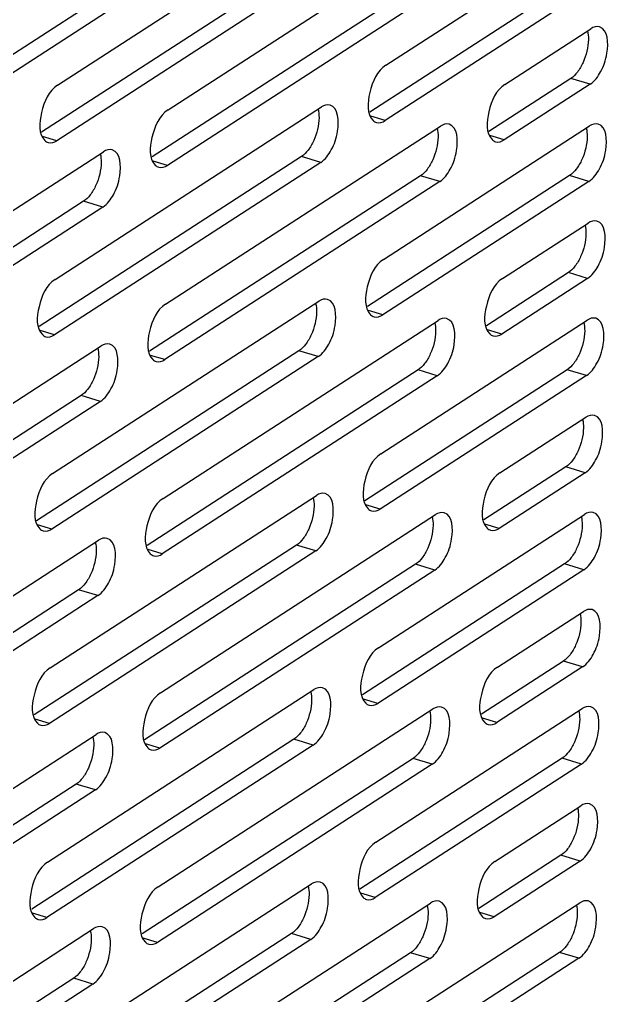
# Model space of a CAD drawing. Header units: millimetres. Extents: x -177 to 18421, y -5017 to 3255.
# Drawn here: x 4854.84 to 4864.37, y -3720.03 to -3704.24 of the extents above; entities that cross this region are included whole.
import ezdxf

# ---------------------------------------------------------------- set-up
doc = ezdxf.new("R2010")
doc.units = ezdxf.units.MM
doc.header["$LTSCALE"] = 46.255
doc.layers.get('0').update_dxf_attribs({"linetype": 'CONTINUOUS'})

msp = doc.modelspace()

# ---------------------------------------------------------------- linework, layer by layer
at = {"color": 3, "linetype": 'Continuous'}
for p, q in [((4855.46, -3705.302), (4859.769, -3702.511)), ((4857.246, -3705.703), (4861.694, -3702.822)), ((4860.771, -3704.979), (4864.107, -3702.818)), ((4859.757, -3703.409), (4855.448, -3706.2)), ((4861.683, -3703.72), (4857.235, -3706.601)), ((4864.095, -3703.716), (4860.759, -3705.876)), ((4856.233, -3704.134), (4852.619, -3706.474)), ((4862.697, -3705.29), (4864.087, -3704.389)), ((4864.075, -3705.287), (4862.685, -3706.187)), ((4855.419, -3708.445), (4859.728, -3705.654)), ((4857.206, -3708.846), (4861.654, -3705.965)), ((4860.731, -3708.121), (4864.067, -3705.961)), ((4852.59, -3708.719), (4856.204, -3706.378)), ((4859.717, -3706.552), (4855.408, -3709.342)), ((4861.643, -3706.863), (4857.195, -3709.743)), ((4864.055, -3706.858), (4860.719, -3709.019)), ((4856.192, -3707.276), (4852.578, -3709.617)), ((4862.656, -3708.432), (4864.046, -3707.532)), ((4864.035, -3708.43), (4862.645, -3709.33)), ((4855.379, -3711.587), (4859.688, -3708.796)), ((4857.166, -3711.988), (4861.614, -3709.107)), ((4860.69, -3711.264), (4864.026, -3709.103)), ((4852.55, -3711.861), (4856.164, -3709.521)), ((4859.677, -3709.694), (4855.367, -3712.485)), ((4861.602, -3710.005), (4857.154, -3712.886)), ((4864.015, -3710.001), (4860.679, -3712.161)), ((4856.152, -3710.419), (4852.538, -3712.759)), ((4862.616, -3711.575), (4864.006, -3710.674)), ((4863.995, -3711.572), (4862.605, -3712.472)), ((4855.339, -3714.73), (4859.648, -3711.939)), ((4857.126, -3715.131), (4861.574, -3712.25)), ((4860.65, -3714.406), (4863.986, -3712.246)), ((4852.509, -3715.004), (4856.123, -3712.663)), ((4859.636, -3712.837), (4855.327, -3715.627)), ((4861.562, -3713.148), (4857.114, -3716.028)), ((4863.975, -3713.143), (4860.639, -3715.304)), ((4856.112, -3713.561), (4852.498, -3715.902)), ((4862.576, -3714.717), (4863.966, -3713.817)), ((4863.954, -3714.715), (4862.564, -3715.615)), ((4855.298, -3717.872), (4859.607, -3715.081)), ((4857.085, -3718.273), (4861.533, -3715.392)), ((4860.61, -3717.549), (4863.946, -3715.388)), ((4852.469, -3718.146), (4856.083, -3715.806)), ((4859.596, -3715.979), (4855.287, -3718.77)), ((4861.522, -3716.29), (4857.074, -3719.171)), ((4863.934, -3716.286), (4860.598, -3718.446)), ((4856.072, -3716.704), (4852.458, -3719.044)), ((4862.536, -3717.86), (4863.926, -3716.959)), ((4863.914, -3717.857), (4862.524, -3718.757)), ((4855.258, -3721.015), (4859.567, -3718.224)), ((4857.045, -3721.416), (4861.493, -3718.535)), ((4860.569, -3720.691), (4863.906, -3718.531)), ((4852.429, -3721.289), (4856.043, -3718.948)), ((4859.556, -3719.122), (4855.247, -3721.912)), ((4861.482, -3719.433), (4857.034, -3722.313)), ((4863.894, -3719.428), (4860.558, -3721.589)), ((4856.031, -3719.846), (4852.417, -3722.187))]:
    msp.add_line(p, q, dxfattribs=at)
at = {"color": 7, "linetype": 'Continuous'}
for p, q in [((4859.445, -3703.314), (4855.201, -3706.063)), ((4861.371, -3703.625), (4856.988, -3706.464)), ((4863.784, -3703.621), (4860.512, -3705.74)), ((4855.921, -3704.039), (4852.371, -3706.338)), ((4863.764, -3705.192), (4862.438, -3706.051)), ((4864.075, -3705.287), (4863.764, -3705.192)), ((4860.759, -3705.876), (4860.528, -3705.806)), ((4855.448, -3706.2), (4855.217, -3706.13)), ((4862.685, -3706.187), (4862.454, -3706.117)), ((4859.405, -3706.457), (4855.16, -3709.206)), ((4857.235, -3706.601), (4857.004, -3706.53)), ((4859.717, -3706.552), (4859.405, -3706.457)), ((4861.331, -3706.768), (4856.947, -3709.607)), ((4863.743, -3706.763), (4860.472, -3708.882)), ((4861.643, -3706.863), (4861.331, -3706.768)), ((4864.055, -3706.858), (4863.743, -3706.763)), ((4855.881, -3707.181), (4852.331, -3709.48)), ((4856.192, -3707.276), (4855.881, -3707.181)), ((4863.723, -3708.335), (4862.398, -3709.193)), ((4864.035, -3708.43), (4863.723, -3708.335)), ((4860.719, -3709.019), (4860.488, -3708.949)), ((4855.408, -3709.342), (4855.177, -3709.272)), ((4862.645, -3709.33), (4862.414, -3709.259)), ((4859.365, -3709.599), (4855.12, -3712.348)), ((4857.195, -3709.743), (4856.963, -3709.673)), ((4859.677, -3709.694), (4859.365, -3709.599)), ((4861.291, -3709.91), (4856.907, -3712.749)), ((4863.703, -3709.906), (4860.432, -3712.025)), ((4861.602, -3710.005), (4861.291, -3709.91)), ((4864.015, -3710.001), (4863.703, -3709.906)), ((4855.84, -3710.324), (4852.291, -3712.623)), ((4856.152, -3710.419), (4855.84, -3710.324)), ((4863.683, -3711.477), (4862.357, -3712.336)), ((4863.995, -3711.572), (4863.683, -3711.477)), ((4860.679, -3712.161), (4860.448, -3712.091)), ((4855.367, -3712.485), (4855.136, -3712.415)), ((4862.605, -3712.472), (4862.373, -3712.402)), ((4859.325, -3712.742), (4855.08, -3715.491)), ((4857.154, -3712.886), (4856.923, -3712.815)), ((4859.636, -3712.837), (4859.325, -3712.742)), ((4861.25, -3713.053), (4856.867, -3715.892)), ((4863.663, -3713.048), (4860.391, -3715.167)), ((4861.562, -3713.148), (4861.25, -3713.053)), ((4863.975, -3713.143), (4863.663, -3713.048)), ((4855.8, -3713.466), (4852.251, -3715.765)), ((4856.112, -3713.561), (4855.8, -3713.466)), ((4863.643, -3714.62), (4862.317, -3715.478)), ((4863.954, -3714.715), (4863.643, -3714.62)), ((4860.639, -3715.304), (4860.407, -3715.234)), ((4855.327, -3715.627), (4855.096, -3715.557)), ((4862.564, -3715.615), (4862.333, -3715.544)), ((4859.284, -3715.884), (4855.04, -3718.633)), ((4857.114, -3716.028), (4856.883, -3715.958)), ((4859.596, -3715.979), (4859.284, -3715.884)), ((4861.21, -3716.195), (4856.827, -3719.034)), ((4863.623, -3716.191), (4860.351, -3718.31)), ((4861.522, -3716.29), (4861.21, -3716.195)), ((4863.934, -3716.286), (4863.623, -3716.191)), ((4855.76, -3716.609), (4852.21, -3718.908)), ((4856.072, -3716.704), (4855.76, -3716.609)), ((4863.602, -3717.762), (4862.277, -3718.621)), ((4863.914, -3717.857), (4863.602, -3717.762)), ((4860.598, -3718.446), (4860.367, -3718.376)), ((4862.524, -3718.757), (4862.293, -3718.687)), ((4855.287, -3718.77), (4855.056, -3718.7)), ((4859.244, -3719.027), (4854.999, -3721.776)), ((4857.074, -3719.171), (4856.843, -3719.1)), ((4859.556, -3719.122), (4859.244, -3719.027)), ((4861.17, -3719.338), (4856.786, -3722.177)), ((4863.582, -3719.333), (4860.311, -3721.452)), ((4861.482, -3719.433), (4861.17, -3719.338)), ((4863.894, -3719.428), (4863.582, -3719.333)), ((4855.72, -3719.751), (4852.17, -3722.05)), ((4856.031, -3719.846), (4855.72, -3719.751))]:
    msp.add_line(p, q, dxfattribs=at)
for points in [[(4864.033, -3704.423), (4864.044, -3704.468), (4864.048, -3704.516), (4864.047, -3704.563)], [(4864.047, -3704.563), (4864.046, -3704.69), (4864.014, -3704.818), (4863.962, -3704.933)], [(4863.962, -3704.933), (4863.937, -3704.988), (4863.907, -3705.041), (4863.87, -3705.089)], [(4863.87, -3705.089), (4863.84, -3705.128), (4863.805, -3705.165), (4863.764, -3705.192)], [(4859.675, -3705.687), (4859.686, -3705.733), (4859.689, -3705.781), (4859.689, -3705.828)], [(4859.689, -3705.828), (4859.687, -3705.954), (4859.655, -3706.082), (4859.603, -3706.198)], [(4861.601, -3705.998), (4861.612, -3706.044), (4861.615, -3706.092), (4861.615, -3706.139)], [(4864.013, -3705.994), (4864.024, -3706.04), (4864.028, -3706.087), (4864.027, -3706.134)], [(4859.603, -3706.198), (4859.579, -3706.253), (4859.549, -3706.306), (4859.512, -3706.354)], [(4861.615, -3706.139), (4861.613, -3706.265), (4861.581, -3706.393), (4861.529, -3706.509)], [(4864.027, -3706.134), (4864.026, -3706.261), (4863.994, -3706.389), (4863.942, -3706.505)], [(4859.512, -3706.354), (4859.482, -3706.393), (4859.447, -3706.43), (4859.405, -3706.457)], [(4856.15, -3706.412), (4856.161, -3706.457), (4856.165, -3706.505), (4856.164, -3706.552)], [(4861.529, -3706.509), (4861.505, -3706.564), (4861.474, -3706.617), (4861.438, -3706.665)], [(4863.942, -3706.505), (4863.917, -3706.559), (4863.887, -3706.613), (4863.85, -3706.66)], [(4856.164, -3706.552), (4856.163, -3706.679), (4856.131, -3706.807), (4856.079, -3706.922)], [(4861.438, -3706.665), (4861.408, -3706.704), (4861.373, -3706.741), (4861.331, -3706.768)], [(4863.85, -3706.66), (4863.82, -3706.7), (4863.785, -3706.736), (4863.743, -3706.763)], [(4856.079, -3706.922), (4856.054, -3706.977), (4856.024, -3707.03), (4855.988, -3707.078)], [(4855.988, -3707.078), (4855.957, -3707.117), (4855.922, -3707.154), (4855.881, -3707.181)], [(4863.993, -3707.565), (4864.004, -3707.611), (4864.008, -3707.659), (4864.007, -3707.706)], [(4864.007, -3707.706), (4864.005, -3707.832), (4863.974, -3707.96), (4863.922, -3708.076)], [(4863.922, -3708.076), (4863.897, -3708.131), (4863.867, -3708.184), (4863.83, -3708.232)], [(4863.83, -3708.232), (4863.8, -3708.271), (4863.765, -3708.308), (4863.723, -3708.335)], [(4859.634, -3708.83), (4859.645, -3708.876), (4859.649, -3708.923), (4859.649, -3708.97)], [(4859.649, -3708.97), (4859.647, -3709.097), (4859.615, -3709.225), (4859.563, -3709.34)], [(4861.56, -3709.141), (4861.571, -3709.186), (4861.575, -3709.234), (4861.574, -3709.281)], [(4863.973, -3709.136), (4863.984, -3709.182), (4863.987, -3709.23), (4863.987, -3709.277)], [(4859.563, -3709.34), (4859.538, -3709.395), (4859.508, -3709.448), (4859.472, -3709.496)], [(4861.574, -3709.281), (4861.573, -3709.408), (4861.541, -3709.536), (4861.489, -3709.651)], [(4863.987, -3709.277), (4863.985, -3709.404), (4863.953, -3709.532), (4863.901, -3709.647)], [(4859.472, -3709.496), (4859.442, -3709.535), (4859.406, -3709.572), (4859.365, -3709.599)], [(4856.124, -3709.695), (4856.123, -3709.821), (4856.091, -3709.949), (4856.039, -3710.065)], [(4856.11, -3709.554), (4856.121, -3709.6), (4856.125, -3709.648), (4856.124, -3709.695)], [(4861.489, -3709.651), (4861.464, -3709.706), (4861.434, -3709.759), (4861.398, -3709.807)], [(4863.901, -3709.647), (4863.877, -3709.702), (4863.847, -3709.755), (4863.81, -3709.803)], [(4861.398, -3709.807), (4861.367, -3709.846), (4861.332, -3709.883), (4861.291, -3709.91)], [(4863.81, -3709.803), (4863.78, -3709.842), (4863.745, -3709.879), (4863.703, -3709.906)], [(4856.039, -3710.065), (4856.014, -3710.12), (4855.984, -3710.173), (4855.947, -3710.221)], [(4855.947, -3710.221), (4855.917, -3710.26), (4855.882, -3710.297), (4855.84, -3710.324)], [(4863.953, -3710.708), (4863.964, -3710.753), (4863.967, -3710.801), (4863.967, -3710.848)], [(4863.967, -3710.848), (4863.965, -3710.975), (4863.933, -3711.103), (4863.881, -3711.218)], [(4863.881, -3711.218), (4863.857, -3711.273), (4863.826, -3711.326), (4863.79, -3711.374)], [(4863.79, -3711.374), (4863.76, -3711.413), (4863.725, -3711.45), (4863.683, -3711.477)], [(4859.594, -3711.972), (4859.605, -3712.018), (4859.609, -3712.066), (4859.608, -3712.113)], [(4859.608, -3712.113), (4859.607, -3712.239), (4859.575, -3712.367), (4859.523, -3712.483)], [(4861.52, -3712.283), (4861.531, -3712.329), (4861.535, -3712.377), (4861.534, -3712.424)], [(4863.932, -3712.279), (4863.943, -3712.325), (4863.947, -3712.372), (4863.947, -3712.419)], [(4859.523, -3712.483), (4859.498, -3712.538), (4859.468, -3712.591), (4859.431, -3712.639)], [(4861.534, -3712.424), (4861.533, -3712.55), (4861.501, -3712.678), (4861.449, -3712.794)], [(4863.947, -3712.419), (4863.945, -3712.546), (4863.913, -3712.674), (4863.861, -3712.79)], [(4856.07, -3712.697), (4856.081, -3712.742), (4856.085, -3712.79), (4856.084, -3712.837)], [(4859.431, -3712.639), (4859.401, -3712.678), (4859.366, -3712.715), (4859.325, -3712.742)], [(4856.084, -3712.837), (4856.082, -3712.964), (4856.051, -3713.092), (4855.998, -3713.207)], [(4861.449, -3712.794), (4861.424, -3712.849), (4861.394, -3712.902), (4861.357, -3712.95)], [(4863.861, -3712.79), (4863.836, -3712.844), (4863.806, -3712.898), (4863.77, -3712.945)], [(4861.357, -3712.95), (4861.327, -3712.989), (4861.292, -3713.026), (4861.25, -3713.053)], [(4863.77, -3712.945), (4863.74, -3712.985), (4863.704, -3713.021), (4863.663, -3713.048)], [(4855.998, -3713.207), (4855.974, -3713.262), (4855.944, -3713.315), (4855.907, -3713.363)], [(4855.907, -3713.363), (4855.877, -3713.402), (4855.842, -3713.439), (4855.8, -3713.466)], [(4863.912, -3713.85), (4863.923, -3713.896), (4863.927, -3713.944), (4863.926, -3713.991)], [(4863.926, -3713.991), (4863.925, -3714.117), (4863.893, -3714.245), (4863.841, -3714.361)], [(4863.841, -3714.361), (4863.816, -3714.416), (4863.786, -3714.469), (4863.75, -3714.517)], [(4863.75, -3714.517), (4863.719, -3714.556), (4863.684, -3714.593), (4863.643, -3714.62)], [(4859.554, -3715.115), (4859.565, -3715.161), (4859.569, -3715.208), (4859.568, -3715.255)], [(4859.568, -3715.255), (4859.566, -3715.382), (4859.535, -3715.51), (4859.483, -3715.625)], [(4861.48, -3715.426), (4861.491, -3715.471), (4861.495, -3715.519), (4861.494, -3715.566)], [(4863.892, -3715.421), (4863.903, -3715.467), (4863.907, -3715.515), (4863.906, -3715.562)], [(4859.483, -3715.625), (4859.458, -3715.68), (4859.428, -3715.733), (4859.391, -3715.781)], [(4861.494, -3715.566), (4861.492, -3715.693), (4861.461, -3715.821), (4861.408, -3715.936)], [(4863.906, -3715.562), (4863.905, -3715.689), (4863.873, -3715.817), (4863.821, -3715.932)], [(4856.029, -3715.839), (4856.041, -3715.885), (4856.044, -3715.933), (4856.044, -3715.98)], [(4859.391, -3715.781), (4859.361, -3715.82), (4859.326, -3715.857), (4859.284, -3715.884)], [(4856.044, -3715.98), (4856.042, -3716.106), (4856.01, -3716.234), (4855.958, -3716.35)], [(4861.408, -3715.936), (4861.384, -3715.991), (4861.354, -3716.044), (4861.317, -3716.092)], [(4863.821, -3715.932), (4863.796, -3715.987), (4863.766, -3716.04), (4863.729, -3716.088)], [(4861.317, -3716.092), (4861.287, -3716.131), (4861.252, -3716.168), (4861.21, -3716.195)], [(4863.729, -3716.088), (4863.699, -3716.127), (4863.664, -3716.164), (4863.623, -3716.191)], [(4855.958, -3716.35), (4855.933, -3716.405), (4855.903, -3716.458), (4855.867, -3716.506)], [(4855.867, -3716.506), (4855.837, -3716.545), (4855.801, -3716.582), (4855.76, -3716.609)], [(4863.872, -3716.993), (4863.883, -3717.038), (4863.887, -3717.086), (4863.886, -3717.133)], [(4863.886, -3717.133), (4863.885, -3717.26), (4863.853, -3717.388), (4863.801, -3717.503)], [(4863.801, -3717.503), (4863.776, -3717.558), (4863.746, -3717.611), (4863.709, -3717.659)], [(4863.709, -3717.659), (4863.679, -3717.698), (4863.644, -3717.735), (4863.602, -3717.762)], [(4859.514, -3718.257), (4859.525, -3718.303), (4859.528, -3718.351), (4859.528, -3718.398)], [(4859.528, -3718.398), (4859.526, -3718.524), (4859.494, -3718.652), (4859.442, -3718.768)], [(4861.439, -3718.568), (4861.451, -3718.614), (4861.454, -3718.662), (4861.454, -3718.709)], [(4863.852, -3718.564), (4863.863, -3718.61), (4863.867, -3718.657), (4863.866, -3718.704)], [(4859.442, -3718.768), (4859.418, -3718.823), (4859.388, -3718.876), (4859.351, -3718.924)], [(4861.454, -3718.709), (4861.452, -3718.835), (4861.42, -3718.963), (4861.368, -3719.079)], [(4863.866, -3718.704), (4863.864, -3718.831), (4863.833, -3718.959), (4863.781, -3719.075)], [(4855.989, -3718.982), (4856, -3719.027), (4856.004, -3719.075), (4856.003, -3719.122)], [(4859.351, -3718.924), (4859.321, -3718.963), (4859.286, -3719), (4859.244, -3719.027)], [(4856.003, -3719.122), (4856.002, -3719.249), (4855.97, -3719.377), (4855.918, -3719.492)], [(4861.368, -3719.079), (4861.343, -3719.134), (4861.313, -3719.187), (4861.277, -3719.234)], [(4863.781, -3719.075), (4863.756, -3719.129), (4863.726, -3719.183), (4863.689, -3719.23)], [(4861.277, -3719.234), (4861.247, -3719.274), (4861.211, -3719.311), (4861.17, -3719.338)], [(4863.689, -3719.23), (4863.659, -3719.27), (4863.624, -3719.306), (4863.582, -3719.333)], [(4855.918, -3719.492), (4855.893, -3719.547), (4855.863, -3719.6), (4855.826, -3719.648)], [(4855.826, -3719.648), (4855.796, -3719.687), (4855.761, -3719.724), (4855.72, -3719.751)]]:
    msp.add_open_spline(points, degree=3, dxfattribs=at)
at = {"color": 3, "linetype": 'Continuous'}
for points, knots in [([(4864.075, -3705.287), (4864.149, -3705.239), (4864.269, -3705.068), (4864.376, -3704.776), (4864.367, -3704.402), (4864.227, -3704.36)], [0, 0, 0, 0, 0.257826, 0.570702, 1, 1, 1, 1]), ([(4860.771, -3704.979), (4860.627, -3705.072), (4860.489, -3705.381), (4860.457, -3705.766), (4860.564, -3705.872)], [0, 0, 0, 0, 0.531434, 1, 1, 1, 1]), ([(4855.46, -3705.302), (4855.316, -3705.395), (4855.178, -3705.705), (4855.146, -3706.09), (4855.253, -3706.196)], [0, 0, 0, 0, 0.531434, 1, 1, 1, 1]), ([(4862.697, -3705.29), (4862.553, -3705.383), (4862.415, -3705.692), (4862.383, -3706.077), (4862.49, -3706.183)], [0, 0, 0, 0, 0.531434, 1, 1, 1, 1]), ([(4857.246, -3705.703), (4857.103, -3705.796), (4856.965, -3706.106), (4856.933, -3706.49), (4857.04, -3706.597)], [0, 0, 0, 0, 0.531434, 1, 1, 1, 1]), ([(4859.717, -3706.552), (4859.791, -3706.504), (4859.91, -3706.332), (4860.018, -3706.041), (4860.008, -3705.667), (4859.868, -3705.624)], [0, 0, 0, 0, 0.257826, 0.570702, 1, 1, 1, 1]), ([(4860.564, -3705.872), (4860.572, -3705.88), (4860.589, -3705.894), (4860.609, -3705.903), (4860.619, -3705.906)], [0, 0, 0, 0, 0.511486, 1, 1, 1, 1]), ([(4861.643, -3706.863), (4861.716, -3706.815), (4861.836, -3706.643), (4861.943, -3706.351), (4861.934, -3705.978), (4861.794, -3705.935)], [0, 0, 0, 0, 0.257826, 0.570702, 1, 1, 1, 1]), ([(4864.055, -3706.858), (4864.129, -3706.811), (4864.249, -3706.639), (4864.356, -3706.347), (4864.347, -3705.974), (4864.206, -3705.931)], [0, 0, 0, 0, 0.257826, 0.570702, 1, 1, 1, 1]), ([(4855.253, -3706.196), (4855.261, -3706.204), (4855.278, -3706.217), (4855.298, -3706.226), (4855.308, -3706.229)], [0, 0, 0, 0, 0.511486, 1, 1, 1, 1]), ([(4862.49, -3706.183), (4862.498, -3706.191), (4862.515, -3706.205), (4862.535, -3706.214), (4862.545, -3706.217)], [0, 0, 0, 0, 0.511486, 1, 1, 1, 1]), ([(4856.192, -3707.276), (4856.266, -3707.228), (4856.386, -3707.057), (4856.493, -3706.765), (4856.484, -3706.391), (4856.344, -3706.349)], [0, 0, 0, 0, 0.257826, 0.570702, 1, 1, 1, 1]), ([(4857.04, -3706.597), (4857.048, -3706.605), (4857.065, -3706.618), (4857.085, -3706.627), (4857.095, -3706.63)], [0, 0, 0, 0, 0.511486, 1, 1, 1, 1]), ([(4864.035, -3708.43), (4864.109, -3708.382), (4864.228, -3708.21), (4864.336, -3707.919), (4864.326, -3707.545), (4864.186, -3707.502)], [0, 0, 0, 0, 0.257826, 0.570702, 1, 1, 1, 1]), ([(4860.731, -3708.121), (4860.587, -3708.214), (4860.449, -3708.524), (4860.417, -3708.909), (4860.524, -3709.015)], [0, 0, 0, 0, 0.531434, 1, 1, 1, 1]), ([(4862.656, -3708.432), (4862.513, -3708.525), (4862.375, -3708.835), (4862.343, -3709.219), (4862.45, -3709.326)], [0, 0, 0, 0, 0.531434, 1, 1, 1, 1]), ([(4855.419, -3708.445), (4855.275, -3708.538), (4855.138, -3708.847), (4855.105, -3709.232), (4855.213, -3709.338)], [0, 0, 0, 0, 0.531434, 1, 1, 1, 1]), ([(4857.206, -3708.846), (4857.062, -3708.939), (4856.925, -3709.248), (4856.892, -3709.633), (4857, -3709.739)], [0, 0, 0, 0, 0.531434, 1, 1, 1, 1]), ([(4859.677, -3709.694), (4859.75, -3709.646), (4859.87, -3709.475), (4859.977, -3709.183), (4859.968, -3708.809), (4859.828, -3708.767)], [0, 0, 0, 0, 0.257826, 0.570702, 1, 1, 1, 1]), ([(4860.524, -3709.015), (4860.532, -3709.023), (4860.549, -3709.036), (4860.569, -3709.045), (4860.579, -3709.048)], [0, 0, 0, 0, 0.511486, 1, 1, 1, 1]), ([(4861.602, -3710.005), (4861.676, -3709.957), (4861.796, -3709.786), (4861.903, -3709.494), (4861.894, -3709.12), (4861.754, -3709.078)], [0, 0, 0, 0, 0.257826, 0.570702, 1, 1, 1, 1]), ([(4864.015, -3710.001), (4864.089, -3709.953), (4864.208, -3709.782), (4864.316, -3709.49), (4864.306, -3709.116), (4864.166, -3709.074)], [0, 0, 0, 0, 0.257826, 0.570702, 1, 1, 1, 1]), ([(4855.213, -3709.338), (4855.221, -3709.346), (4855.238, -3709.36), (4855.258, -3709.369), (4855.268, -3709.372)], [0, 0, 0, 0, 0.511486, 1, 1, 1, 1]), ([(4862.45, -3709.326), (4862.458, -3709.333), (4862.475, -3709.347), (4862.495, -3709.356), (4862.505, -3709.359)], [0, 0, 0, 0, 0.511486, 1, 1, 1, 1]), ([(4856.152, -3710.419), (4856.226, -3710.371), (4856.346, -3710.199), (4856.453, -3709.908), (4856.444, -3709.534), (4856.303, -3709.491)], [0, 0, 0, 0, 0.257826, 0.570702, 1, 1, 1, 1]), ([(4857, -3709.739), (4857.008, -3709.747), (4857.025, -3709.761), (4857.045, -3709.77), (4857.055, -3709.773)], [0, 0, 0, 0, 0.511486, 1, 1, 1, 1]), ([(4863.995, -3711.572), (4864.068, -3711.524), (4864.188, -3711.353), (4864.295, -3711.061), (4864.286, -3710.687), (4864.146, -3710.645)], [0, 0, 0, 0, 0.257826, 0.570702, 1, 1, 1, 1]), ([(4860.69, -3711.264), (4860.546, -3711.357), (4860.409, -3711.666), (4860.376, -3712.051), (4860.484, -3712.157)], [0, 0, 0, 0, 0.531434, 1, 1, 1, 1]), ([(4855.379, -3711.587), (4855.235, -3711.68), (4855.098, -3711.99), (4855.065, -3712.375), (4855.173, -3712.481)], [0, 0, 0, 0, 0.531434, 1, 1, 1, 1]), ([(4862.616, -3711.575), (4862.472, -3711.668), (4862.335, -3711.977), (4862.302, -3712.362), (4862.41, -3712.468)], [0, 0, 0, 0, 0.531434, 1, 1, 1, 1]), ([(4859.636, -3712.837), (4859.71, -3712.789), (4859.83, -3712.617), (4859.937, -3712.326), (4859.928, -3711.952), (4859.788, -3711.909)], [0, 0, 0, 0, 0.257826, 0.570702, 1, 1, 1, 1]), ([(4857.166, -3711.988), (4857.022, -3712.081), (4856.884, -3712.391), (4856.852, -3712.775), (4856.959, -3712.882)], [0, 0, 0, 0, 0.531434, 1, 1, 1, 1]), ([(4860.484, -3712.157), (4860.492, -3712.165), (4860.509, -3712.179), (4860.529, -3712.188), (4860.539, -3712.191)], [0, 0, 0, 0, 0.511486, 1, 1, 1, 1]), ([(4861.562, -3713.148), (4861.636, -3713.1), (4861.756, -3712.928), (4861.863, -3712.636), (4861.854, -3712.263), (4861.714, -3712.22)], [0, 0, 0, 0, 0.257826, 0.570702, 1, 1, 1, 1]), ([(4863.975, -3713.143), (4864.048, -3713.096), (4864.168, -3712.924), (4864.275, -3712.632), (4864.266, -3712.259), (4864.126, -3712.216)], [0, 0, 0, 0, 0.257826, 0.570702, 1, 1, 1, 1]), ([(4855.173, -3712.481), (4855.18, -3712.489), (4855.198, -3712.502), (4855.217, -3712.511), (4855.228, -3712.514)], [0, 0, 0, 0, 0.511486, 1, 1, 1, 1]), ([(4862.41, -3712.468), (4862.418, -3712.476), (4862.435, -3712.49), (4862.455, -3712.499), (4862.465, -3712.502)], [0, 0, 0, 0, 0.511486, 1, 1, 1, 1]), ([(4856.112, -3713.561), (4856.186, -3713.513), (4856.305, -3713.342), (4856.413, -3713.05), (4856.403, -3712.676), (4856.263, -3712.634)], [0, 0, 0, 0, 0.257826, 0.570702, 1, 1, 1, 1]), ([(4856.959, -3712.882), (4856.967, -3712.89), (4856.984, -3712.903), (4857.004, -3712.912), (4857.014, -3712.915)], [0, 0, 0, 0, 0.511486, 1, 1, 1, 1]), ([(4863.954, -3714.715), (4864.028, -3714.667), (4864.148, -3714.495), (4864.255, -3714.204), (4864.246, -3713.83), (4864.106, -3713.787)], [0, 0, 0, 0, 0.257826, 0.570702, 1, 1, 1, 1]), ([(4860.65, -3714.406), (4860.506, -3714.499), (4860.369, -3714.809), (4860.336, -3715.194), (4860.444, -3715.3)], [0, 0, 0, 0, 0.531434, 1, 1, 1, 1]), ([(4855.339, -3714.73), (4855.195, -3714.823), (4855.057, -3715.132), (4855.025, -3715.517), (4855.132, -3715.623)], [0, 0, 0, 0, 0.531434, 1, 1, 1, 1]), ([(4862.576, -3714.717), (4862.432, -3714.81), (4862.294, -3715.12), (4862.262, -3715.504), (4862.369, -3715.611)], [0, 0, 0, 0, 0.531434, 1, 1, 1, 1]), ([(4859.596, -3715.979), (4859.67, -3715.931), (4859.79, -3715.76), (4859.897, -3715.468), (4859.887, -3715.094), (4859.747, -3715.052)], [0, 0, 0, 0, 0.257826, 0.570702, 1, 1, 1, 1]), ([(4857.126, -3715.131), (4856.982, -3715.224), (4856.844, -3715.533), (4856.812, -3715.918), (4856.919, -3716.024)], [0, 0, 0, 0, 0.531434, 1, 1, 1, 1]), ([(4860.444, -3715.3), (4860.451, -3715.308), (4860.469, -3715.321), (4860.489, -3715.33), (4860.499, -3715.333)], [0, 0, 0, 0, 0.511486, 1, 1, 1, 1]), ([(4861.522, -3716.29), (4861.596, -3716.242), (4861.715, -3716.071), (4861.823, -3715.779), (4861.813, -3715.405), (4861.673, -3715.363)], [0, 0, 0, 0, 0.257826, 0.570702, 1, 1, 1, 1]), ([(4863.934, -3716.286), (4864.008, -3716.238), (4864.128, -3716.067), (4864.235, -3715.775), (4864.226, -3715.401), (4864.086, -3715.359)], [0, 0, 0, 0, 0.257826, 0.570702, 1, 1, 1, 1]), ([(4855.132, -3715.623), (4855.14, -3715.631), (4855.157, -3715.645), (4855.177, -3715.654), (4855.187, -3715.657)], [0, 0, 0, 0, 0.511486, 1, 1, 1, 1]), ([(4862.369, -3715.611), (4862.377, -3715.618), (4862.394, -3715.632), (4862.414, -3715.641), (4862.425, -3715.644)], [0, 0, 0, 0, 0.511486, 1, 1, 1, 1]), ([(4856.072, -3716.704), (4856.145, -3716.656), (4856.265, -3716.484), (4856.372, -3716.193), (4856.363, -3715.819), (4856.223, -3715.776)], [0, 0, 0, 0, 0.257826, 0.570702, 1, 1, 1, 1]), ([(4856.919, -3716.024), (4856.927, -3716.032), (4856.944, -3716.046), (4856.964, -3716.055), (4856.974, -3716.058)], [0, 0, 0, 0, 0.511486, 1, 1, 1, 1]), ([(4863.914, -3717.857), (4863.988, -3717.809), (4864.108, -3717.638), (4864.215, -3717.346), (4864.206, -3716.972), (4864.066, -3716.93)], [0, 0, 0, 0, 0.257826, 0.570702, 1, 1, 1, 1]), ([(4860.61, -3717.549), (4860.466, -3717.642), (4860.328, -3717.951), (4860.296, -3718.336), (4860.403, -3718.442)], [0, 0, 0, 0, 0.531434, 1, 1, 1, 1]), ([(4855.298, -3717.872), (4855.155, -3717.965), (4855.017, -3718.275), (4854.985, -3718.66), (4855.092, -3718.766)], [0, 0, 0, 0, 0.531434, 1, 1, 1, 1]), ([(4862.536, -3717.86), (4862.392, -3717.953), (4862.254, -3718.262), (4862.222, -3718.647), (4862.329, -3718.753)], [0, 0, 0, 0, 0.531434, 1, 1, 1, 1]), ([(4859.556, -3719.122), (4859.63, -3719.074), (4859.749, -3718.902), (4859.857, -3718.611), (4859.847, -3718.237), (4859.707, -3718.194)], [0, 0, 0, 0, 0.257826, 0.570702, 1, 1, 1, 1]), ([(4857.085, -3718.273), (4856.941, -3718.366), (4856.804, -3718.676), (4856.771, -3719.06), (4856.879, -3719.167)], [0, 0, 0, 0, 0.531434, 1, 1, 1, 1]), ([(4860.403, -3718.442), (4860.411, -3718.45), (4860.428, -3718.464), (4860.448, -3718.473), (4860.458, -3718.476)], [0, 0, 0, 0, 0.511486, 1, 1, 1, 1]), ([(4861.482, -3719.433), (4861.555, -3719.385), (4861.675, -3719.213), (4861.782, -3718.921), (4861.773, -3718.548), (4861.633, -3718.505)], [0, 0, 0, 0, 0.257826, 0.570702, 1, 1, 1, 1]), ([(4863.894, -3719.428), (4863.968, -3719.381), (4864.088, -3719.209), (4864.195, -3718.917), (4864.185, -3718.544), (4864.045, -3718.501)], [0, 0, 0, 0, 0.257826, 0.570702, 1, 1, 1, 1]), ([(4855.092, -3718.766), (4855.1, -3718.774), (4855.117, -3718.787), (4855.137, -3718.796), (4855.147, -3718.799)], [0, 0, 0, 0, 0.511486, 1, 1, 1, 1]), ([(4862.329, -3718.753), (4862.337, -3718.761), (4862.354, -3718.775), (4862.374, -3718.784), (4862.384, -3718.787)], [0, 0, 0, 0, 0.511486, 1, 1, 1, 1]), ([(4856.031, -3719.846), (4856.105, -3719.798), (4856.225, -3719.627), (4856.332, -3719.335), (4856.323, -3718.961), (4856.183, -3718.919)], [0, 0, 0, 0, 0.257826, 0.570702, 1, 1, 1, 1]), ([(4856.879, -3719.167), (4856.887, -3719.175), (4856.904, -3719.188), (4856.924, -3719.197), (4856.934, -3719.2)], [0, 0, 0, 0, 0.511486, 1, 1, 1, 1])]:
    msp.add_open_spline(points, degree=3, knots=knots, dxfattribs=at)
for points in [[(4864.227, -3704.36), (4864.181, -3704.346), (4864.127, -3704.363), (4864.087, -3704.389)], [(4859.868, -3705.624), (4859.823, -3705.611), (4859.768, -3705.628), (4859.728, -3705.654)], [(4860.619, -3705.906), (4860.665, -3705.92), (4860.719, -3705.902), (4860.759, -3705.876)], [(4861.794, -3705.935), (4861.748, -3705.921), (4861.694, -3705.939), (4861.654, -3705.965)], [(4864.206, -3705.931), (4864.161, -3705.917), (4864.107, -3705.935), (4864.067, -3705.961)], [(4855.308, -3706.229), (4855.354, -3706.243), (4855.408, -3706.226), (4855.448, -3706.2)], [(4862.545, -3706.217), (4862.591, -3706.231), (4862.645, -3706.213), (4862.685, -3706.187)], [(4856.344, -3706.349), (4856.298, -3706.335), (4856.244, -3706.352), (4856.204, -3706.378)], [(4857.095, -3706.63), (4857.141, -3706.644), (4857.195, -3706.627), (4857.235, -3706.601)], [(4864.186, -3707.502), (4864.141, -3707.489), (4864.086, -3707.506), (4864.046, -3707.532)], [(4859.828, -3708.767), (4859.782, -3708.753), (4859.728, -3708.77), (4859.688, -3708.796)], [(4860.579, -3709.048), (4860.625, -3709.062), (4860.679, -3709.045), (4860.719, -3709.019)], [(4861.754, -3709.078), (4861.708, -3709.064), (4861.654, -3709.081), (4861.614, -3709.107)], [(4864.166, -3709.074), (4864.121, -3709.06), (4864.066, -3709.077), (4864.026, -3709.103)], [(4855.268, -3709.372), (4855.313, -3709.386), (4855.368, -3709.368), (4855.408, -3709.342)], [(4862.505, -3709.359), (4862.551, -3709.373), (4862.605, -3709.356), (4862.645, -3709.33)], [(4856.303, -3709.491), (4856.258, -3709.477), (4856.204, -3709.495), (4856.164, -3709.521)], [(4857.055, -3709.773), (4857.1, -3709.787), (4857.155, -3709.769), (4857.195, -3709.743)], [(4864.146, -3710.645), (4864.1, -3710.631), (4864.046, -3710.648), (4864.006, -3710.674)], [(4859.788, -3711.909), (4859.742, -3711.896), (4859.688, -3711.913), (4859.648, -3711.939)], [(4860.539, -3712.191), (4860.584, -3712.205), (4860.639, -3712.187), (4860.679, -3712.161)], [(4861.714, -3712.22), (4861.668, -3712.206), (4861.614, -3712.224), (4861.574, -3712.25)], [(4864.126, -3712.216), (4864.08, -3712.202), (4864.026, -3712.22), (4863.986, -3712.246)], [(4855.228, -3712.514), (4855.273, -3712.528), (4855.327, -3712.511), (4855.367, -3712.485)], [(4862.465, -3712.502), (4862.51, -3712.516), (4862.565, -3712.498), (4862.605, -3712.472)], [(4856.263, -3712.634), (4856.218, -3712.62), (4856.163, -3712.637), (4856.123, -3712.663)], [(4857.014, -3712.915), (4857.06, -3712.929), (4857.114, -3712.912), (4857.154, -3712.886)], [(4864.106, -3713.787), (4864.06, -3713.774), (4864.006, -3713.791), (4863.966, -3713.817)], [(4859.747, -3715.052), (4859.702, -3715.038), (4859.647, -3715.055), (4859.607, -3715.081)], [(4860.499, -3715.333), (4860.544, -3715.347), (4860.599, -3715.33), (4860.639, -3715.304)], [(4861.673, -3715.363), (4861.628, -3715.349), (4861.573, -3715.366), (4861.533, -3715.392)], [(4864.086, -3715.359), (4864.04, -3715.345), (4863.986, -3715.362), (4863.946, -3715.388)], [(4855.187, -3715.657), (4855.233, -3715.671), (4855.287, -3715.653), (4855.327, -3715.627)], [(4862.425, -3715.644), (4862.47, -3715.658), (4862.524, -3715.641), (4862.564, -3715.615)], [(4856.223, -3715.776), (4856.177, -3715.762), (4856.123, -3715.78), (4856.083, -3715.806)], [(4856.974, -3716.058), (4857.02, -3716.072), (4857.074, -3716.054), (4857.114, -3716.028)], [(4864.066, -3716.93), (4864.02, -3716.916), (4863.966, -3716.933), (4863.926, -3716.959)], [(4859.707, -3718.194), (4859.662, -3718.181), (4859.607, -3718.198), (4859.567, -3718.224)], [(4860.458, -3718.476), (4860.504, -3718.49), (4860.558, -3718.472), (4860.598, -3718.446)], [(4861.633, -3718.505), (4861.587, -3718.491), (4861.533, -3718.509), (4861.493, -3718.535)], [(4864.045, -3718.501), (4864, -3718.487), (4863.946, -3718.505), (4863.906, -3718.531)], [(4855.147, -3718.799), (4855.193, -3718.813), (4855.247, -3718.796), (4855.287, -3718.77)], [(4862.384, -3718.787), (4862.43, -3718.801), (4862.484, -3718.783), (4862.524, -3718.757)], [(4856.183, -3718.919), (4856.137, -3718.905), (4856.083, -3718.922), (4856.043, -3718.948)], [(4856.934, -3719.2), (4856.98, -3719.214), (4857.034, -3719.197), (4857.074, -3719.171)]]:
    msp.add_open_spline(points, degree=3, dxfattribs=at)

doc.saveas('drawing.dxf')
